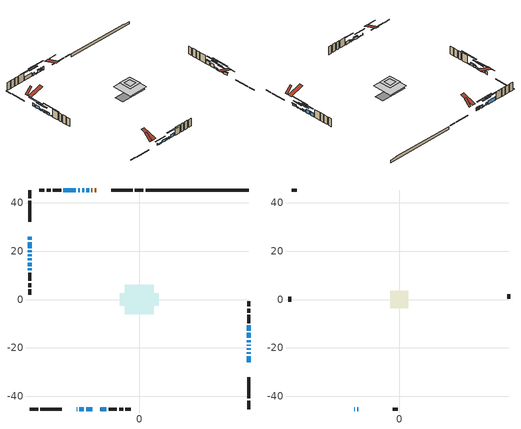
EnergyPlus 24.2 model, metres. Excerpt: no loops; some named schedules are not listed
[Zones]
conditioned space
 floor adiabatic (AdiabaticFloorConstruction): -6.01,-6.01 -6.01,6.01 6.01,6.01 6.01,-6.01 z3.66
 floor foundation (Slab1 construction): -8.06,-2.61 -8.06,2.61 8.06,2.61 8.06,-2.61 z-0.61
 wall outside (RimJoist1 construction): 1.68,45.28 -1.82,45.28 / -45.28,-45.28 -41.78,-45.28 / -45.28,45.28 -45.28,41.78 / 45.28,-45.28 45.28,-41.78 z1.22:1.52
 wall outside (RimJoist2 construction): -2.75,45.28 -11.5,45.28 / -40.85,-45.28 -32.11,-45.28 / -45.28,40.85 -45.28,32.11 / 45.28,-40.85 45.28,-32.11 z1.22:1.52
 wall outside (AdiabaticWallConstruction 1): -17.72,45.28 -18.42,45.28 / -19.35,45.28 -19.75,45.28 z1.22:3.25
 wall outside (AdiabaticWallConstruction): -25.88,-45.28 -25.65,-45.28 / -45.28,18.67 -45.28,17.91 / -45.28,16.98 -45.28,16.22 / 45.28,-25.88 45.28,-23.44 / -21.96,-45.28 -19.52,-45.28 / -45.28,15.29 -45.28,13.77 z1.22:2.44; -24.72,-45.28 -22.89,-45.28 / 45.28,-22.51 45.28,-21.75 / 45.28,-20.82 45.28,-20.06 / -22.82,45.28 -23.59,45.28 / -45.28,12.84 -45.28,12.07 z1.22:1.68; -45.28,25.88 -45.28,24.66 / -45.28,23.73 -45.28,21.29 / -16.02,-45.28 -13.58,-45.28 z1.22:3.05; -45.28,20.36 -45.28,19.6 z1.22:2.14; -20.68,45.28 -21.9,45.28 z1.22:2.74; 45.28,-19.13 45.28,-18.67 / 45.28,-17.74 45.28,-16.83 z1.22:2.24; 45.28,-15.9 45.28,-13.77 / 45.28,-12.84 45.28,-10.7 z1.22:3.41; -24.52,45.28 -25.28,45.28 z1.22:2.75; -26.21,45.28 -31.39,45.28 z1.22:3.35
 wall outside (Wall1 construction): -32.32,45.28 -35.77,45.28 / -12.66,-45.28 -9.2,-45.28 / -45.28,11.15 -45.28,7.69 / 45.28,-9.77 45.28,-6.32 z1.22:6.1
 wall outside (Wall2 construction): -36.7,45.28 -38.34,45.28 / -8.28,-45.28 -6.63,-45.28 / -45.28,6.76 -45.28,5.12 / 45.28,-5.39 45.28,-3.75 z1.22:6.1
 wall outside (Wall3 construction): -39.27,45.28 -41.4,45.28 / -5.71,-45.28 -3.57,-45.28 / -45.28,4.19 -45.28,2.06 / 45.28,-2.82 45.28,-0.69 z1.22:6.1
 wall foundation (FoundationWall1 construction): 2.61,45.28,-0.61 2.61,45.28,1.22 41.01,45.28,1.22 41.01,45.28,0.78 45.28,45.28,0.78 45.28,45.28,-0.61
 window (WindowConstruction 18): -25.88,-45.28 -25.65,-45.28 z1.22:2.44
 window (WindowConstruction 8): -24.72,-45.28 -22.89,-45.28 z1.22:1.68
 window (WindowConstruction 9): -45.28,25.88 -45.28,24.66 z1.22:3.05
 window (WindowConstruction 10): -45.28,23.73 -45.28,21.29 z1.22:3.05
 window (WindowConstruction 11): -45.28,20.36 -45.28,19.6 z1.22:2.13
 window (WindowConstruction 12): -45.28,18.67 -45.28,17.91 z1.22:2.44
 window (WindowConstruction 13): -45.28,16.98 -45.28,16.22 z1.22:2.44
 window (WindowConstruction 14): 45.28,-25.88 45.28,-23.44 z1.22:2.44
 window (WindowConstruction 15): -20.68,45.28 -21.9,45.28 z1.22:2.74
 window (WindowConstruction): 45.28,-22.51 45.28,-21.75 z1.22:1.68
 window (WindowConstruction 16): -21.96,-45.28 -19.53,-45.28 z1.22:2.44
 window (WindowConstruction 17): -45.28,15.29 -45.28,13.77 z1.22:2.44
 window (WindowConstruction 19): 45.28,-20.82 45.28,-20.06 z1.22:1.68
 window (WindowConstruction 20): -22.83,45.28 -23.59,45.28 z1.22:1.68
 window (WindowConstruction 21): -45.28,12.84 -45.28,12.08 z1.22:1.68
 window (WindowConstruction 1): 45.28,-19.13 45.28,-18.67 z1.22:2.23
 window (WindowConstruction 2): 45.28,-17.74 45.28,-16.83 z1.22:2.23
 window (WindowConstruction 3): 45.28,-15.9 45.28,-13.77 z1.22:3.41
 window (WindowConstruction 4): 45.28,-12.84 45.28,-10.7 z1.22:3.41
 window (WindowConstruction 5): -24.52,45.28 -25.28,45.28 z1.22:2.74
 window (WindowConstruction 6): -26.21,45.28 -31.39,45.28 z1.22:3.35
 window (WindowConstruction 7): -16.02,-45.28 -13.59,-45.28 z1.22:3.05
 door (Door): -17.72,45.28 -18.42,45.28 z1.22:3.25
 door (Door 1): -19.35,45.28 -19.75,45.28 z1.22:3.25
 ceiling adiabatic (AdiabaticFloorConstruction): 6.01,-6.01 6.01,6.01 -6.01,6.01 -6.01,-6.01 z3.66
attic - vented
 floor to conditioned space (Floor1 construction Reversed): -2.11,-2.11 -2.11,2.11 2.11,2.11 2.11,-2.11 z6.1
 floor to conditioned space (Floor2 construction Reversed): -3.68,-3.68 -3.68,3.68 3.68,3.68 3.68,-3.68 z6.1
 floor to conditioned space (Floor3 construction Reversed): -2.14,-2.14 -2.14,2.14 2.14,2.14 2.14,-2.14 z6.1
 wall outside (AdiabaticWallConstruction): -18.6,-45.28 -18.39,-45.28 / -17.46,-45.28 -16.95,-45.28 z1.22:2.44
 wall outside (Wall4 construction): -42.33,45.28 -44.35,45.28 / -2.64,-45.28 -0.62,-45.28 / -45.28,1.13 -45.28,-0.89 / 45.28,0.24 45.28,2.26 z1.22:6.1
 window (WindowConstruction 22): -18.6,-45.28 -18.39,-45.28 z1.22:2.44
 window (WindowConstruction 23): -17.46,-45.28 -16.95,-45.28 z1.22:2.44
 roof outside (Roof1 construction): -13.68,45.28,6.1 -13.68,41.73,9.65 -12.42,41.73,9.65 -12.42,45.28,6.1; -29.92,-45.28,6.1 -29.92,-41.73,9.65 -31.18,-41.73,9.65 -31.18,-45.28,6.1; -45.28,29.92,6.1 -41.73,29.92,9.65 -41.73,31.18,9.65 -45.28,31.18,6.1; 45.28,-29.92,6.1 41.73,-29.92,9.65 41.73,-31.18,9.65 45.28,-31.18,6.1
 roof outside (Roof2 construction): -16.79,45.28,6.1 -16.79,36.99,8.86 -14.61,36.99,8.86 -14.61,45.28,6.1; -26.81,-45.28,6.1 -26.81,-36.99,8.86 -28.99,-36.99,8.86 -28.99,-45.28,6.1; -45.28,26.81,6.1 -36.99,26.81,8.86 -36.99,28.99,8.86 -45.28,28.99,6.1; 45.28,-26.81,6.1 36.99,-26.81,8.86 36.99,-28.99,8.86 45.28,-28.99,6.1
shading: -20.25,-45.28 -27.36,-45.28 -27.36,-45.69 -20.25,-45.69 z4.32; -45.28,22.02 -45.28,28.52 -45.69,28.52 -45.69,22.02 z5.69; -45.28,18.65 -45.28,26.37 -45.69,26.37 -45.69,18.65 z5.69; -45.28,16.96 -45.28,23 -45.69,23 -45.69,16.96 z4.77; -45.28,15.27 -45.28,21.31 -45.69,21.31 -45.69,15.27 z5.08; -45.28,16.02 -45.28,17.18 -45.69,17.18 -45.69,16.02 z2.64; 45.28,-23.24 45.28,-26.08 45.69,-26.08 45.69,-23.24 z2.64; -22.1,45.28 -20.48,45.28 -20.48,45.69 -22.1,45.69 z2.95; 45.28,-19.11 45.28,-25.15 45.69,-25.15 45.69,-19.11 z4.32; -19.32,-45.28 -22.16,-45.28 -22.16,-45.69 -19.32,-45.69 z2.64; -45.28,13.57 -45.28,15.49 -45.69,15.49 -45.69,13.57 z2.64; 45.28,-14.98 45.28,-25.9 45.69,-25.9 45.69,-14.98 z6.76; -28.67,45.28 -17.75,45.28 -17.75,45.69 -28.67,45.69 z6.76; -45.28,6.99 -45.28,17.92 -45.69,17.92 -45.69,6.99 z6.76; 45.28,-16.03 45.28,-21.77 45.69,-21.77 45.69,-16.03 z4.87; 45.28,-14.19 45.28,-20.38 45.69,-20.38 45.69,-14.19 z4.87; 45.28,-11.13 45.28,-18.54 45.69,-18.54 45.69,-11.13 z6.04; 45.28,-10.5 45.28,-13.04 45.69,-13.04 45.69,-10.5 z3.61; -27.92,45.28 -21.88,45.28 -21.88,45.69 -27.92,45.69 z5.38; -34.03,45.28 -23.57,45.28 -23.57,45.69 -34.03,45.69 z5.99; -10.95,-45.28 -18.66,-45.28 -18.66,-45.69 -10.95,-45.69 z5.69
[Building]
Building 1: Terrain=Suburbs
[Site:Location]
Toronto City Centre_ON: Latitude {deg}=43.63; Longitude {deg}=-79.39; Time Zone {hr}=-5; Elevation {m}=77; Keep Site Location Information=Yes
[Site:GroundTemperature:Shallow]
5.01852, 3.26908, 3.12898, 3.95918, 7.29196, 10.6092, 13.4851, 15.3069, 15.4617, 13.9799, 11.1774, 7.9619
[Site:WaterMainsTemperature]
Calculation Method=Schedule; Temperature Schedule=mains temperature schedule
[Material] Roughness=Rough; Thermal Absorptance=0.9
Name | Thickness {m} | Conductivity {W/m-K} | Density {kg/m3} | Specific Heat {J/kg-K} | Solar Absorptance | Visible Absorptance
asphalt or fiberglass shingles | 0.00635 | 0.162714 | 1121.4 | 1465.45 | 0.4 | 0.4
ceiling loosefill ins | 0.0846667 | 0.0480833 | 16.02 | 1046.75 | 0.7 | 0.7
ceiling loosefill ins 1 | 0.169333 | 0.0480833 | 16.02 | 1046.75 | 0.7 | 0.7
ceiling stud and cavity | 0.1397 | 0.111585 | 65.682 | 1177.47 | 0.7 | 0.7
ceiling stud and cavity 1 | 0.1397 | 0.151986 | 65.682 | 1177.47 | 0.7 | 0.7
ceiling stud and cavity 2 | 0.1397 | 0.177885 | 65.682 | 1177.47 | 0.7 | 0.7
concrete 4.0 in. | 0.1016 | 1.803125 | 2242.8 | 837.4 | 0.7 | 0.7
concrete 8.0 in. | 0.2032 | 1.803125 | 2242.8 | 837.4 | 0.7 | 0.7
door material | 0.04445 | 0.188738 | 512.64 | 1214.23 | 0.7 | 0.7
door material 1 | 0.04445 | 0.053851 | 512.64 | 1214.23 | 0.7 | 0.7
exterior vertical ins | 0.0483764 | 0.029427 | 32.04 | 1214.23 | 0.7 | 0.7
floor covering | 0.0127 | 0.0433444 | 54.468 | 1339.84 | 0.6 | 0.6
floor rigid ins; wall rigid ins 1 | 0.512978 | 0.029427 | 32.04 | 1214.23 | 0.7 | 0.7
floor stud and cavity | 0.1397 | 1.75129 | 37.0049 | 1207.88 | 0.7 | 0.7
furniture material conditioned space 1 | 0.1524 | 0.115458 | 640.8 | 1214.23 | 0.6 | 0.6
gypsum board | 0.0127 | 0.160291 | 801 | 837.4 | 0.6 | 0.6
gypsum board 1 | 0.0127 | 0.160291 | 801 | 837.4 | 0.7 | 0.7
osb sheathing 0.5 in. | 0.0127 | 0.115458 | 512.64 | 1214.23 | 0.7 | 0.7
osb sheathing 0.75 in. | 0.01905 | 0.115458 | 512.64 | 1214.23 | 0.7 | 0.7
osb sheathing 2.0 in. | 0.0508 | 0.115458 | 512.64 | 1214.23 | 0.7 | 0.7
rim joist rigid ins; wall rigid ins | 0.051816 | 0.029427 | 32.04 | 1214.23 | 0.7 | 0.7
rim joist stud and cavity | 0.0508 | 0.0407728 | 125.044 | 1163.47 | 0.6 | 0.6
rim joist stud and cavity 1 | 0.0508 | 0.0294514 | 125.044 | 1163.47 | 0.6 | 0.6
wall stud and cavity | 0.1397 | 0.639871 | 139.0536 | 1170.24 | 0.7 | 0.7
wall stud and cavity 1 | 0.1397 | 0.0911936 | 139.0536 | 1170.24 | 0.7 | 0.7
wall stud and cavity 2 | 0.1397 | 0.137741 | 139.0536 | 1170.24 | 0.7 | 0.7
wall stud and cavity 3 | 0.0889 | 6.1454 | 50.32683 | 1063.81 | 0.6 | 0.6
wall stud and cavity 4 | 0.0889 | 0.380278 | 52.3479 | 1209.89 | 0.7 | 0.7
wall stud and cavity 5 | 0.0889 | 0.391764 | 83.0341 | 1211.67 | 0.7 | 0.7
wood siding | 0.0254 | 0.102417 | 544.68 | 1172.36 | 0.4 | 0.4
wood siding 1 | 0.00254 | 0.102417 | 544.68 | 1172.36 | 0.4 | 0.4
wood siding 2; wood siding 3; wood siding 4 | 0.0254 | 0.102417 | 544.68 | 1172.36 | 0.7 | 0.7
[WindowMaterial:SimpleGlazingSystem]
Name | U-Factor {W/m2-K} | Solar Heat Gain Coefficient
WindowMaterial | 5.12553 | 0.64
WindowMaterial 1 | 5.21638 | 0.66
WindowMaterial 10 | 2.94859 | 0.64
WindowMaterial 11 | 5.57125 | 0.72
WindowMaterial 12 | 2.92076 | 0.67
WindowMaterial 13 | 2.91111 | 0.68
WindowMaterial 14 | 5.03525 | 0.62
WindowMaterial 15 | 6.86357 | 0.71
WindowMaterial 16 | 3.01275 | 0.57
WindowMaterial 17 | 6.93965 | 0.69
WindowMaterial 18 | 2.986628 | 0.6
WindowMaterial 2 | 5.59226 | 0.73
WindowMaterial 3 | 2.875907 | 0.71
WindowMaterial 4 | 2.941204 | 0.65
WindowMaterial 5 | 2.85831 | 0.72
WindowMaterial 6 | 5.99143 | 0.8
WindowMaterial 7 | 5.18629 | 0.65
WindowMaterial 8 | 5.84096 | 0.77
WindowMaterial 9 | 5.482109 | 0.71
[Construction]
AdiabaticFloorConstruction: floor stud and cavity, floor rigid ins, osb sheathing 0.75 in., floor covering
AdiabaticWallConstruction: wood siding 3, wall rigid ins 1, wall stud and cavity 4, gypsum board
AdiabaticWallConstruction 1: wood siding 4, wall rigid ins 1, wall stud and cavity 4, gypsum board
Door: door material
Door 1: door material 1
Floor1 construction Reversed: gypsum board, ceiling stud and cavity, ceiling loosefill ins
Floor2 construction Reversed: gypsum board, ceiling stud and cavity 1, ceiling loosefill ins 1
Floor3 construction Reversed: gypsum board, ceiling stud and cavity 2, ceiling loosefill ins 1
FoundationWall1 construction: concrete 8.0 in., gypsum board 1
furniture construction conditioned space 1: furniture material conditioned space 1
PartitionWallConstruction: gypsum board, wall stud and cavity 5, gypsum board
RimJoist1 construction: wood siding 2, rim joist rigid ins, osb sheathing 2.0 in., rim joist stud and cavity
RimJoist2 construction: wood siding 2, osb sheathing 2.0 in., rim joist stud and cavity 1
Roof1 construction; Roof2 construction: asphalt or fiberglass shingles
Slab1 construction: concrete 4.0 in.
Wall1 construction: wood siding, wall rigid ins, osb sheathing 0.5 in., wall stud and cavity, gypsum board
Wall2 construction: wood siding, osb sheathing 0.5 in., wall stud and cavity 1, gypsum board
Wall3 construction: wood siding, osb sheathing 0.5 in., wall stud and cavity 2, gypsum board
Wall4 construction: wood siding 1, wall stud and cavity 3
WindowConstruction: WindowMaterial
WindowConstruction 1: WindowMaterial 1
WindowConstruction 10; WindowConstruction 7: WindowMaterial 6
WindowConstruction 11: WindowMaterial 9
WindowConstruction 12; WindowConstruction 17: WindowMaterial 10
WindowConstruction 13: WindowMaterial 11
WindowConstruction 14; WindowConstruction 16: WindowMaterial 12
WindowConstruction 15: WindowMaterial 13
WindowConstruction 18: WindowMaterial 14
WindowConstruction 19; WindowConstruction 21: WindowMaterial 15
WindowConstruction 2: WindowMaterial 2
WindowConstruction 20: WindowMaterial 16
WindowConstruction 22: WindowMaterial 17
WindowConstruction 23: WindowMaterial 18
WindowConstruction 3; WindowConstruction 4: WindowMaterial 3
WindowConstruction 5: WindowMaterial 4
WindowConstruction 6: WindowMaterial 5
WindowConstruction 8: WindowMaterial 7
WindowConstruction 9: WindowMaterial 8
[Zone] Multiplier=1; Part of Total Floor Area=Yes
Name | Volume {m3}
attic - vented | 79.3302
conditioned space | 546.5
[Space]
Name | Zone | Volume {m3}
attic - vented 1 | attic - vented | 79.3302
conditioned space 1 | conditioned space | 546.5
[ZoneInfiltration:EffectiveLeakageArea]
infil attic - vented 1: Zone or Space=attic - vented 1; Schedule=Always On Discrete; Effective Air Leakage Area {cm2}=3802.11; Stack Coefficient=0.000586227; Wind Coefficient=1.63589e-05
[ZoneMixing]
whole house fan mix: Zone or Space=attic - vented; Schedule=Always On Continuous; Design Flow Rate Calculation Method=Flow/Zone; Design Flow Rate {m3/s}=0; Source Zone or Space=conditioned space
[SurfaceProperty:ExposedFoundationPerimeter]
Slab1: Exposed Perimeter Calculation Method=TotalExposedPerimeter; Total Exposed Perimeter {m}=42.673
[InternalMass] Zone or ZoneList=conditioned space; Space or SpaceList=conditioned space 1
Name | Construction | Surface Area {m2}
furniture mass conditioned space 1 | furniture construction conditioned space 1 | 91.3999
partition wall mass | PartitionWallConstruction | 228.5
[Lights]
interior lighting: Zone or ZoneList or Space or SpaceList=conditioned space 1; Schedule=interior lighting schedule; Design Level Calculation Method=LightingLevel; Lighting Level {W}=343.2; Return Air Fraction=0; Fraction Radiant=0.6; Fraction Visible=0.2; Fraction Replaceable=1
[People]
occupants: Zone or ZoneList or Space or SpaceList=conditioned space 1; Number of People Schedule=occupants schedule; Number of People Calculation Method=People; Number of People=3; Fraction Radiant=0.314171; Sensible Heat Fraction=0.56303; Activity Level Schedule=occupants activity schedule; Carbon Dioxide Generation Rate {m3/s-W}=0; Enable ASHRAE 55 Comfort Warnings=No; Mean Radiant Temperature Calculation Type=EnclosureAveraged
[ElectricEquipment] Zone or ZoneList or Space or SpaceList=conditioned space 1; Design Level Calculation Method=EquipmentLevel
Name | Schedule | Design Level {W} | Fraction Latent | Fraction Radiant | Fraction Lost
clothes dryer | clothes dryer schedule | 140.772 | 0.015 | 0.081 | 0.85
clothes washer | clothes washer schedule | 32.1985 | 0.03 | 0.162 | 0.7
cooking range | cooking range schedule | 215.147 | 0.08 | 0.432 | 0.2
dishwasher | dishwasher schedule | 66.8632 | 0.3 | 0.18 | 0.4
fridge | fridge schedule | 72.9452 | 0 | 0.6 | 0
mech vent bath fan 0 | mech vent bath fan 0 schedule | 50.2 | 0 | 0 | 1
mech vent house fan | mech vent house fan schedule | 0 | 0 | 0 | 1
mech vent house fan cfis | mech vent house fan cfis schedule | 0 | 0 | 0 | 0
misc plug loads | misc plug loads schedule | 494.7 | 0.045 | 0.513 | 0.1
whole house fan | Always On Discrete | 0 | 0 | 0 | 1
[OtherEquipment] Zone or ZoneList or Space or SpaceList=conditioned space 1; Design Level Calculation Method=EquipmentLevel
Name | Fuel Type | Schedule | Design Level {W} | Fraction Latent | Fraction Radiant | Fraction Lost
clothes dryer 1 | Electricity | clothes dryer schedule | 0 | 0.015 | 0.081 | 0.85
cooking range 1 | Electricity | cooking range schedule | 0 | 0.08 | 0.432 | 0.2
general water use latent | None | general water use schedule | 62.594 | 1 | 0 | 0
general water use sensible | None | general water use schedule | -61.6891 | 0 | 0.6 | 0
mech vent house fan latent load | None | Always On Discrete | 0 | 1 | 0 | 0
mech vent house fan sensible load | None | Always On Discrete | 0 | 0 | 0 | 0
water heater energy adjustment1 | NaturalGas | Always On Discrete | 0.01 | 0 | 0 | 1
[ZoneInfiltration:DesignFlowRate] Zone or ZoneList or Space or SpaceList=conditioned space 1; Schedule=Always On Discrete; Design Flow Rate Calculation Method=Flow/Zone; Design Flow Rate {m3/s}=0
infil flow; natural vent flow; whole house fan flow
[Foundation:Kiva]
Foundation Kiva 1: Initial Indoor Air Temperature {C}=18; Wall Height Above Grade {m}=1.21999; Wall Depth Below Slab {m}=0.2032; Custom Block Material Name 1=exterior vertical ins; Custom Block Depth 1 {m}=1.82999; Custom Block X Position 1 {m}=0.2159; Custom Block Z Position 1 {m}=0
[Foundation:Kiva:Settings]
Soil Conductivity {W/m-K}=0.849921; Soil Density {kg/m3}=1842.3; Soil Specific Heat {J/kg-K}=418.7; Ground Solar Absorptivity=0.9; Ground Thermal Absorptivity=0.9; Ground Surface Roughness {m}=0.03; Far-Field Width {m}=40; Deep-Ground Boundary Condition=ZeroFlux; Deep-Ground Depth {m}=40; Minimum Cell Dimension {m}=0.2; Maximum Cell Growth Coefficient=3; Simulation Timestep=Timestep
[Exterior:Lights]
exterior lighting: Schedule=exterior lighting schedule; Design Level {W}=75.6
[Schedule:Constant]
Name | Hourly Value
Always On Continuous; mech vent house fan schedule; mech vent house fan cfis schedule; Always On Discrete | 1
occupants activity schedule | 117.228
fridge schedule | 0
[Schedule:Week:Daily]
interior lighting schedule Week Rule - Jan1-Jan27: interior lighting schedule day, interior lighting schedule day, interior lighting schedule day, interior lighting schedule day, interior lighting schedule day, interior lighting schedule day, interior lighting schedule day, interior lighting schedule default day, interior lighting schedule default day, interior lighting schedule default day, interior lighting schedule default day, interior lighting schedule default day
interior lighting schedule Week Rule - Jan28-Feb3: interior lighting schedule day, interior lighting schedule day, interior lighting schedule day, interior lighting schedule day, interior lighting schedule day 1, interior lighting schedule day 1, interior lighting schedule day 1, interior lighting schedule default day, interior lighting schedule default day, interior lighting schedule default day, interior lighting schedule default day, interior lighting schedule default day
interior lighting schedule Week Rule - Feb4-Feb24: interior lighting schedule day 1, interior lighting schedule day 1, interior lighting schedule day 1, interior lighting schedule day 1, interior lighting schedule day 1, interior lighting schedule day 1, interior lighting schedule day 1, interior lighting schedule default day, interior lighting schedule default day, interior lighting schedule default day, interior lighting schedule default day, interior lighting schedule default day
interior lighting schedule Week Rule - Feb25-Mar3: interior lighting schedule day 1, interior lighting schedule day 1, interior lighting schedule day 1, interior lighting schedule day 1, interior lighting schedule day 2, interior lighting schedule day 2, interior lighting schedule day 2, interior lighting schedule default day, interior lighting schedule default day, interior lighting schedule default day, interior lighting schedule default day, interior lighting schedule default day
interior lighting schedule Week Rule - Mar4-Mar31: interior lighting schedule day 2, interior lighting schedule day 2, interior lighting schedule day 2, interior lighting schedule day 2, interior lighting schedule day 2, interior lighting schedule day 2, interior lighting schedule day 2, interior lighting schedule default day, interior lighting schedule default day, interior lighting schedule default day, interior lighting schedule default day, interior lighting schedule default day
interior lighting schedule Week Rule - Apr1-Apr28: interior lighting schedule day 3, interior lighting schedule day 3, interior lighting schedule day 3, interior lighting schedule day 3, interior lighting schedule day 3, interior lighting schedule day 3, interior lighting schedule day 3, interior lighting schedule default day, interior lighting schedule default day, interior lighting schedule default day, interior lighting schedule default day, interior lighting schedule default day
interior lighting schedule Week Rule - Apr29-May5: interior lighting schedule day 3, interior lighting schedule day 3, interior lighting schedule day 4, interior lighting schedule day 4, interior lighting schedule day 4, interior lighting schedule day 4, interior lighting schedule day 4, interior lighting schedule default day, interior lighting schedule default day, interior lighting schedule default day, interior lighting schedule default day, interior lighting schedule default day
interior lighting schedule Week Rule - May6-May26: interior lighting schedule day 4, interior lighting schedule day 4, interior lighting schedule day 4, interior lighting schedule day 4, interior lighting schedule day 4, interior lighting schedule day 4, interior lighting schedule day 4, interior lighting schedule default day, interior lighting schedule default day, interior lighting schedule default day, interior lighting schedule default day, interior lighting schedule default day
interior lighting schedule Week Rule - May27-Jun2: interior lighting schedule day 4, interior lighting schedule day 4, interior lighting schedule day 4, interior lighting schedule day 4, interior lighting schedule day 4, interior lighting schedule day 5, interior lighting schedule day 5, interior lighting schedule default day, interior lighting schedule default day, interior lighting schedule default day, interior lighting schedule default day, interior lighting schedule default day
interior lighting schedule Week Rule - Jun3-Jun30: interior lighting schedule day 5, interior lighting schedule day 5, interior lighting schedule day 5, interior lighting schedule day 5, interior lighting schedule day 5, interior lighting schedule day 5, interior lighting schedule day 5, interior lighting schedule default day, interior lighting schedule default day, interior lighting schedule default day, interior lighting schedule default day, interior lighting schedule default day
interior lighting schedule Week Rule - Jul1-Jul28: interior lighting schedule day 6, interior lighting schedule day 6, interior lighting schedule day 6, interior lighting schedule day 6, interior lighting schedule day 6, interior lighting schedule day 6, interior lighting schedule day 6, interior lighting schedule default day, interior lighting schedule default day, interior lighting schedule default day, interior lighting schedule default day, interior lighting schedule default day
interior lighting schedule Week Rule - Jul29-Aug4: interior lighting schedule day 6, interior lighting schedule day 6, interior lighting schedule day 6, interior lighting schedule day 7, interior lighting schedule day 7, interior lighting schedule day 7, interior lighting schedule day 7, interior lighting schedule default day, interior lighting schedule default day, interior lighting schedule default day, interior lighting schedule default day, interior lighting schedule default day
interior lighting schedule Week Rule - Aug5-Aug25: interior lighting schedule day 7, interior lighting schedule day 7, interior lighting schedule day 7, interior lighting schedule day 7, interior lighting schedule day 7, interior lighting schedule day 7, interior lighting schedule day 7, interior lighting schedule default day, interior lighting schedule default day, interior lighting schedule default day, interior lighting schedule default day, interior lighting schedule default day
interior lighting schedule Week Rule - Aug26-Sep1: interior lighting schedule day 7, interior lighting schedule day 7, interior lighting schedule day 7, interior lighting schedule day 7, interior lighting schedule day 7, interior lighting schedule day 7, interior lighting schedule day 8, interior lighting schedule default day, interior lighting schedule default day, interior lighting schedule default day, interior lighting schedule default day, interior lighting schedule default day
interior lighting schedule Week Rule - Sep2-Sep29: interior lighting schedule day 8, interior lighting schedule day 8, interior lighting schedule day 8, interior lighting schedule day 8, interior lighting schedule day 8, interior lighting schedule day 8, interior lighting schedule day 8, interior lighting schedule default day, interior lighting schedule default day, interior lighting schedule default day, interior lighting schedule default day, interior lighting schedule default day
interior lighting schedule Week Rule - Sep30-Oct6: interior lighting schedule day 8, interior lighting schedule day 9, interior lighting schedule day 9, interior lighting schedule day 9, interior lighting schedule day 9, interior lighting schedule day 9, interior lighting schedule day 9, interior lighting schedule default day, interior lighting schedule default day, interior lighting schedule default day, interior lighting schedule default day, interior lighting schedule default day
interior lighting schedule Week Rule - Oct7-Oct27: interior lighting schedule day 9, interior lighting schedule day 9, interior lighting schedule day 9, interior lighting schedule day 9, interior lighting schedule day 9, interior lighting schedule day 9, interior lighting schedule day 9, interior lighting schedule default day, interior lighting schedule default day, interior lighting schedule default day, interior lighting schedule default day, interior lighting schedule default day
interior lighting schedule Week Rule - Oct28-Nov3: interior lighting schedule day 9, interior lighting schedule day 9, interior lighting schedule day 9, interior lighting schedule day 9, interior lighting schedule day 10, interior lighting schedule day 10, interior lighting schedule day 10, interior lighting schedule default day, interior lighting schedule default day, interior lighting schedule default day, interior lighting schedule default day, interior lighting schedule default day
interior lighting schedule Week Rule - Nov4-Nov24: interior lighting schedule day 10, interior lighting schedule day 10, interior lighting schedule day 10, interior lighting schedule day 10, interior lighting schedule day 10, interior lighting schedule day 10, interior lighting schedule day 10, interior lighting schedule default day, interior lighting schedule default day, interior lighting schedule default day, interior lighting schedule default day, interior lighting schedule default day
interior lighting schedule Week Rule - Nov25-Dec1: interior lighting schedule day 10, interior lighting schedule day 10, interior lighting schedule day 10, interior lighting schedule day 10, interior lighting schedule day 10, interior lighting schedule day 10, interior lighting schedule day 11, interior lighting schedule default day, interior lighting schedule default day, interior lighting schedule default day, interior lighting schedule default day, interior lighting schedule default day
interior lighting schedule Week Rule - Dec2-Dec31: interior lighting schedule day 11, interior lighting schedule day 11, interior lighting schedule day 11, interior lighting schedule day 11, interior lighting schedule day 11, interior lighting schedule day 11, interior lighting schedule day 11, interior lighting schedule default day, interior lighting schedule default day, interior lighting schedule default day, interior lighting schedule default day, interior lighting schedule default day
occupants schedule Week Rule - Jan1-Dec31: occupants schedule day, occupants schedule day, occupants schedule day, occupants schedule day, occupants schedule day, occupants schedule day, occupants schedule day, occupants schedule default day, occupants schedule default day, occupants schedule default day, occupants schedule default day, occupants schedule default day
clothes dryer schedule Week Rule - Jan1-Dec31: clothes dryer schedule day, clothes dryer schedule day, clothes dryer schedule day, clothes dryer schedule day, clothes dryer schedule day, clothes dryer schedule day, clothes dryer schedule day, clothes dryer schedule default day, clothes dryer schedule default day, clothes dryer schedule default day, clothes dryer schedule default day, clothes dryer schedule default day
clothes washer schedule Week Rule - Jan1-Dec31: clothes washer schedule day, clothes washer schedule day, clothes washer schedule day, clothes washer schedule day, clothes washer schedule day, clothes washer schedule day, clothes washer schedule day, clothes washer schedule default day, clothes washer schedule default day, clothes washer schedule default day, clothes washer schedule default day, clothes washer schedule default day
cooking range schedule Week Rule - Jan1-Dec31: cooking range schedule day, cooking range schedule day, cooking range schedule day, cooking range schedule day, cooking range schedule day, cooking range schedule day, cooking range schedule day, cooking range schedule default day, cooking range schedule default day, cooking range schedule default day, cooking range schedule default day, cooking range schedule default day
dishwasher schedule Week Rule - Jan1-Dec31: dishwasher schedule day, dishwasher schedule day, dishwasher schedule day, dishwasher schedule day, dishwasher schedule day, dishwasher schedule day, dishwasher schedule day, dishwasher schedule default day, dishwasher schedule default day, dishwasher schedule default day, dishwasher schedule default day, dishwasher schedule default day
mech vent bath fan 0 schedule Week Rule - Jan1-Dec31: mech vent bath fan 0 schedule day, mech vent bath fan 0 schedule day, mech vent bath fan 0 schedule day, mech vent bath fan 0 schedule day, mech vent bath fan 0 schedule day, mech vent bath fan 0 schedule day, mech vent bath fan 0 schedule day, mech vent bath fan 0 schedule default day, mech vent bath fan 0 schedule default day, mech vent bath fan 0 schedule default day, mech vent bath fan 0 schedule default day, mech vent bath fan 0 schedule default day
misc plug loads schedule Week Rule - Jan1-Dec31: misc plug loads schedule day, misc plug loads schedule day, misc plug loads schedule day, misc plug loads schedule day, misc plug loads schedule day, misc plug loads schedule day, misc plug loads schedule day, misc plug loads schedule default day, misc plug loads schedule default day, misc plug loads schedule default day, misc plug loads schedule default day, misc plug loads schedule default day
general water use schedule Week Rule - Jan1-Dec31: general water use schedule day, general water use schedule day, general water use schedule day, general water use schedule day, general water use schedule day, general water use schedule day, general water use schedule day, general water use schedule default day, general water use schedule default day, general water use schedule default day, general water use schedule default day, general water use schedule default day
exterior lighting schedule Week Rule - Jan1-Jan27: exterior lighting schedule day, exterior lighting schedule day, exterior lighting schedule day, exterior lighting schedule day, exterior lighting schedule day, exterior lighting schedule day, exterior lighting schedule day, exterior lighting schedule default day, exterior lighting schedule default day, exterior lighting schedule default day, exterior lighting schedule default day, exterior lighting schedule default day
exterior lighting schedule Week Rule - Jan28-Feb3: exterior lighting schedule day, exterior lighting schedule day, exterior lighting schedule day, exterior lighting schedule day, exterior lighting schedule day 1, exterior lighting schedule day 1, exterior lighting schedule day 1, exterior lighting schedule default day, exterior lighting schedule default day, exterior lighting schedule default day, exterior lighting schedule default day, exterior lighting schedule default day
exterior lighting schedule Week Rule - Feb4-Feb24: exterior lighting schedule day 1, exterior lighting schedule day 1, exterior lighting schedule day 1, exterior lighting schedule day 1, exterior lighting schedule day 1, exterior lighting schedule day 1, exterior lighting schedule day 1, exterior lighting schedule default day, exterior lighting schedule default day, exterior lighting schedule default day, exterior lighting schedule default day, exterior lighting schedule default day
exterior lighting schedule Week Rule - Feb25-Mar3: exterior lighting schedule day 1, exterior lighting schedule day 1, exterior lighting schedule day 1, exterior lighting schedule day 1, exterior lighting schedule day 2, exterior lighting schedule day 2, exterior lighting schedule day 2, exterior lighting schedule default day, exterior lighting schedule default day, exterior lighting schedule default day, exterior lighting schedule default day, exterior lighting schedule default day
exterior lighting schedule Week Rule - Mar4-Mar31: exterior lighting schedule day 2, exterior lighting schedule day 2, exterior lighting schedule day 2, exterior lighting schedule day 2, exterior lighting schedule day 2, exterior lighting schedule day 2, exterior lighting schedule day 2, exterior lighting schedule default day, exterior lighting schedule default day, exterior lighting schedule default day, exterior lighting schedule default day, exterior lighting schedule default day
exterior lighting schedule Week Rule - Apr1-Apr28: exterior lighting schedule day 3, exterior lighting schedule day 3, exterior lighting schedule day 3, exterior lighting schedule day 3, exterior lighting schedule day 3, exterior lighting schedule day 3, exterior lighting schedule day 3, exterior lighting schedule default day, exterior lighting schedule default day, exterior lighting schedule default day, exterior lighting schedule default day, exterior lighting schedule default day
[Schedule:Year]
interior lighting schedule: interior lighting schedule Week Rule - Jan1-Jan27, 1, 1, 1, 27, interior lighting schedule Week Rule - Jan28-Feb3, 1, 28, 2, 3, interior lighting schedule Week Rule - Feb4-Feb24, 2, 4, 2, 24, interior lighting schedule Week Rule - Feb25-Mar3, 2, 25, 3, 3, interior lighting schedule Week Rule - Mar4-Mar31, 3, 4, 3, 31, interior lighting schedule Week Rule - Apr1-Apr28, 4, 1, 4, 28, interior lighting schedule Week Rule - Apr29-May5, 4, 29, 5, 5, interior lighting schedule Week Rule - May6-May26, 5, 6, 5, 26, interior lighting schedule Week Rule - May27-Jun2, 5, 27, 6, 2, interior lighting schedule Week Rule - Jun3-Jun30, 6, 3, 6, 30, interior lighting schedule Week Rule - Jul1-Jul28, 7, 1, 7, 28, interior lighting schedule Week Rule - Jul29-Aug4, 7, 29, 8, 4, interior lighting schedule Week Rule - Aug5-Aug25, 8, 5, 8, 25, interior lighting schedule Week Rule - Aug26-Sep1, 8, 26, 9, 1, interior lighting schedule Week Rule - Sep2-Sep29, 9, 2, 9, 29, interior lighting schedule Week Rule - Sep30-Oct6, 9, 30, 10, 6, interior lighting schedule Week Rule - Oct7-Oct27, 10, 7, 10, 27, interior lighting schedule Week Rule - Oct28-Nov3, 10, 28, 11, 3, interior lighting schedule Week Rule - Nov4-Nov24, 11, 4, 11, 24, interior lighting schedule Week Rule - Nov25-Dec1, 11, 25, 12, 1, interior lighting schedule Week Rule - Dec2-Dec31, 12, 2, 12, 31
occupants schedule: occupants schedule Week Rule - Jan1-Dec31, 1, 1, 12, 31
clothes dryer schedule: clothes dryer schedule Week Rule - Jan1-Dec31, 1, 1, 12, 31
clothes washer schedule: clothes washer schedule Week Rule - Jan1-Dec31, 1, 1, 12, 31
cooking range schedule: cooking range schedule Week Rule - Jan1-Dec31, 1, 1, 12, 31
dishwasher schedule: dishwasher schedule Week Rule - Jan1-Dec31, 1, 1, 12, 31
mech vent bath fan 0 schedule: mech vent bath fan 0 schedule Week Rule - Jan1-Dec31, 1, 1, 12, 31
misc plug loads schedule: misc plug loads schedule Week Rule - Jan1-Dec31, 1, 1, 12, 31
general water use schedule: general water use schedule Week Rule - Jan1-Dec31, 1, 1, 12, 31
exterior lighting schedule: exterior lighting schedule Week Rule - Jan1-Jan27, 1, 1, 1, 27, exterior lighting schedule Week Rule - Jan28-Feb3, 1, 28, 2, 3, exterior lighting schedule Week Rule - Feb4-Feb24, 2, 4, 2, 24, exterior lighting schedule Week Rule - Feb25-Mar3, 2, 25, 3, 3, exterior lighting schedule Week Rule - Mar4-Mar31, 3, 4, 3, 31, exterior lighting schedule Week Rule - Apr1-Apr28, 4, 1, 4, 28, exterior lighting schedule Week Rule - Apr29-May5, 4, 29, 5, 5, exterior lighting schedule Week Rule - May6-May26, 5, 6, 5, 26, exterior lighting schedule Week Rule - May27-Jun2, 5, 27, 6, 2, exterior lighting schedule Week Rule - Jun3-Jun30, 6, 3, 6, 30, exterior lighting schedule Week Rule - Jul1-Jul28, 7, 1, 7, 28, exterior lighting schedule Week Rule - Jul29-Aug4, 7, 29, 8, 4, exterior lighting schedule Week Rule - Aug5-Aug25, 8, 5, 8, 25, exterior lighting schedule Week Rule - Aug26-Sep1, 8, 26, 9, 1, exterior lighting schedule Week Rule - Sep2-Sep29, 9, 2, 9, 29, exterior lighting schedule Week Rule - Sep30-Oct6, 9, 30, 10, 6, exterior lighting schedule Week Rule - Oct7-Oct27, 10, 7, 10, 27, exterior lighting schedule Week Rule - Oct28-Nov3, 10, 28, 11, 3, exterior lighting schedule Week Rule - Nov4-Nov24, 11, 4, 11, 24, exterior lighting schedule Week Rule - Nov25-Dec1, 11, 25, 12, 1, exterior lighting schedule Week Rule - Dec2-Dec31, 12, 2, 12, 31
[Schedule:Compact]
mains temperature schedule: Through: 01/01, For: AllDays, Until: 24:00, 8.80333, Through: 01/02, For: AllDays, Until: 24:00, 8.74333, Through: 01/03, For: AllDays, Until: 24:00, 8.68389, Through: 01/04, For: AllDays, Until: 24:00, 8.62611, Through: 01/05, For: AllDays, Until: 24:00, 8.56944, Through: 01/06, For: AllDays, Until: 24:00, 8.51389, Through: 01/07, For: AllDays, Until: 24:00, 8.45944, Through: 01/08, For: AllDays, Until: 24:00, 8.40611, Through: 01/09, For: AllDays, Until: 24:00, 8.35389, Through: 01/10, For: AllDays, Until: 24:00, 8.30278, Through: 01/11, For: AllDays, Until: 24:00, 8.25333, Through: 01/12, For: AllDays, Until: 24:00, 8.205, Through: 01/13, For: AllDays, Until: 24:00, 8.15778, Through: 01/14, For: AllDays, Until: 24:00, 8.11222, Through: 01/15, For: AllDays, Until: 24:00, 8.06778, Through: 01/16, For: AllDays, Until: 24:00, 8.02444, Through: 01/17, For: AllDays, Until: 24:00, 7.98222, Through: 01/18, For: AllDays, Until: 24:00, 7.94167, Through: 01/19, For: AllDays, Until: 24:00, 7.90222, Through: 01/20, For: AllDays, Until: 24:00, 7.86444, Through: 01/21, For: AllDays, Until: 24:00, 7.82778, Through: 01/22, For: AllDays, Until: 24:00, 7.79278, Through: 01/23, For: AllDays, Until: 24:00, 7.75889, Through: 01/24, For: AllDays, Until: 24:00, 7.72667, Through: 01/25, For: AllDays, Until: 24:00, 7.69556, Through: 01/26, For: AllDays, Until: 24:00, 7.66611, Through: 01/27, For: AllDays, Until: 24:00, 7.63778, Through: 01/28, For: AllDays, Until: 24:00, 7.61111, Through: 01/29, For: AllDays, Until: 24:00, 7.58556, Through: 01/30, For: AllDays, Until: 24:00, 7.56167, Through: 01/31, For: AllDays, Until: 24:00, 7.53944, Through: 02/01, For: AllDays, Until: 24:00, 7.51833, Through: 02/02, For: AllDays, Until: 24:00, 7.49889, Through: 02/03, For: AllDays, Until: 24:00, 7.48111, Through: 02/04, For: AllDays, Until: 24:00, 7.46444, Through: 02/05, For: AllDays, Until: 24:00, 7.44944, Through: 02/06, For: AllDays, Until: 24:00, 7.43556, Through: 02/07, For: AllDays, Until: 24:00, 7.42333, Through: 02/08, For: AllDays, Until: 24:00, 7.41278, Through: 02/09, For: AllDays, Until: 24:00, 7.40389, Through: 02/10, For: AllDays, Until: 24:00, 7.39611, Through: 02/11, For: AllDays, Until: 24:00, 7.39, Through: 02/12, For: AllDays, Until: 24:00, 7.38556, Through: 02/13, For: AllDays, Until: 24:00, 7.38222, Through: 02/14, For: AllDays, Until: 24:00, 7.38056, Through: 02/15, For: AllDays, Until: 24:00, 7.38056, Through: 02/16, For: AllDays, Until: 24:00, 7.38222, Through: 02/17, For: AllDays, Until: 24:00, 7.385, Through: 02/18, For: AllDays, Until: 24:00, 7.38944, Through: 02/19, For: AllDays, Until: 24:00, 7.395, Through: 02/20, For: AllDays, Until: 24:00, 7.40278, Through: 02/21, For: AllDays, Until: 24:00, 7.41167, Through: 02/22, For: AllDays, Until: 24:00, 7.42222, Through: 02/23, For: AllDays, Until: 24:00, 7.43389, Through: 02/24, For: AllDays, Until: 24:00, 7.44722, Through: 02/25, For: AllDays, Until: 24:00, 7.46222, Through: 02/26, For: AllDays, Until: 24:00, 7.47833, Through: 02/27, For: AllDays, Until: 24:00, 7.49611, Through: 02/28, For: AllDays, Until: 24:00, 7.51556, Through: 03/01, For: AllDays, Until: 24:00, 7.53667, Through: 03/02, For: AllDays, Until: 24:00, 7.55889, Through: 03/03, For: AllDays, Until: 24:00, 7.58222, Through: 03/04, For: AllDays, Until: 24:00, 7.60722, Through: 03/05, For: AllDays, Until: 24:00, 7.63389, Through: 03/06, For: AllDays, Until: 24:00, 7.66222, Through: 03/07, For: AllDays, Until: 24:00, 7.69111, Through: 03/08, For: AllDays, Until: 24:00, 7.72222, Through: 03/09, For: AllDays, Until: 24:00, 7.75444, Through: 03/10, For: AllDays, Until: 24:00, 7.78778, Through: 03/11, For: AllDays, Until: 24:00, 7.82278, Through: 03/12, For: AllDays, Until: 24:00, 7.85944, Through: 03/13, For: AllDays, Until: 24:00, 7.89722, Through: 03/14, For: AllDays, Until: 24:00, 7.93611, Through: 03/15, For: AllDays, Until: 24:00, 7.97667, Through: 03/16, For: AllDays, Until: 24:00, 8.01833, Through: 03/17, For: AllDays, Until: 24:00, 8.06167, Through: 03/18, For: AllDays, Until: 24:00, 8.10611, Through: 03/19, For: AllDays, Until: 24:00, 8.15167, Through: 03/20, For: AllDays, Until: 24:00, 8.19833, Through: 03/21, For: AllDays, Until: 24:00, 8.24667, Through: 03/22, For: AllDays, Until: 24:00, 8.29611, Through: 03/23, For: AllDays, Until: 24:00, 8.34667, Through: 03/24, For: AllDays, Until: 24:00, 8.39889, Through: 03/25, For: AllDays, Until: 24:00, 8.45167, Through: 03/26, For: AllDays, Until: 24:00, 8.50611, Through: 03/27, For: AllDays, Until: 24:00, 8.56167, Through: 03/28, For: AllDays, Until: 24:00, 8.61833, Through: 03/29, For: AllDays, Until: 24:00, 8.67611, Through: 03/30, For: AllDays, Until: 24:00, 8.735, Through: 03/31, For: AllDays, Until: 24:00, 8.795, Through: 04/01, For: AllDays, Until: 24:00, 8.85611, Through: 04/02, For: AllDays, Until: 24:00, 8.91833, Through: 04/03, For: AllDays, Until: 24:00, 8.98167, Through: 04/04, For: AllDays, Until: 24:00, 9.04556, Through: 04/05, For: AllDays, Until: 24:00, 9.11111, Through: 04/06, For: AllDays, Until: 24:00, 9.17722, Through: 04/07, For: AllDays, Until: 24:00, 9.24444, Through: 04/08, For: AllDays, Until: 24:00, 9.31222, Through: 04/09, For: AllDays, Until: 24:00, 9.38167, Through: 04/10, For: AllDays, Until: 24:00, 9.45167, Through: 04/11, For: AllDays, Until: 24:00, 9.52222, Through: 04/12, For: AllDays, Until: 24:00, 9.59444, Through: 04/13, For: AllDays, Until: 24:00, 9.66667, Through: 04/14, For: AllDays, Until: 24:00, 9.74, Through: 04/15, For: AllDays, Until: 24:00, 9.81444, Through: 04/16, For: AllDays, Until: 24:00, 9.88944, Through: 04/17, For: AllDays, Until: 24:00, 9.96556, Through: 04/18, For: AllDays, Until: 24:00, 10.0417, Through: 04/19, For: AllDays, Until: 24:00, 10.1189, Through: 04/20, For: AllDays, Until: 24:00, 10.1972, Through: 04/21, For: AllDays, Until: 24:00, 10.2756, Through: 04/22, For: AllDays, Until: 24:00, 10.355, Through: 04/23, For: AllDays, Until: 24:00, 10.435, Through: 04/24, For: AllDays, Until: 24:00, 10.515, Through: 04/25, For: AllDays, Until: 24:00, 10.5961, Through: 04/26, For: AllDays, Until: 24:00, 10.6778, Through: 04/27, For: AllDays, Until: 24:00, 10.76, Through: 04/28, For: AllDays, Until: 24:00, 10.8428, Through: 04/29, For: AllDays, Until: 24:00, 10.9261, Through: 04/30, For: AllDays, Until: 24:00, 11.0094, Through: 05/01, For: AllDays, Until: 24:00, 11.0933, Through: 05/02, For: AllDays, Until: 24:00, 11.1778, Through: 05/03, For: AllDays, Until: 24:00, 11.2628, Through: 05/04, For: AllDays, Until: 24:00, 11.3478, Through: 05/05, For: AllDays, Until: 24:00, 11.4333, Through: 05/06, For: AllDays, Until: 24:00, 11.5189, Through: 05/07, For: AllDays, Until: 24:00, 11.605, Through: 05/08, For: AllDays, Until: 24:00, 11.6917, Through: 05/09, For: AllDays, Until: 24:00, 11.7778, Through: 05/10, For: AllDays, Until: 24:00, 11.865, Through: 05/11, For: AllDays, Until: 24:00, 11.9517, Through: 05/12, For: AllDays, Until: 24:00, 12.0389, Through: 05/13, For: AllDays, Until: 24:00, 12.1261, Through: 05/14, For: AllDays, Until: 24:00, 12.2133, Through: 05/15, For: AllDays, Until: 24:00, 12.3006, Through: 05/16, For: AllDays, Until: 24:00, 12.3883, Through: 05/17, For: AllDays, Until: 24:00, 12.4756, Through: 05/18, For: AllDays, Until: 24:00, 12.5628, Through: 05/19, For: AllDays, Until: 24:00, 12.6506, Through: 05/20, For: AllDays, Until: 24:00, 12.7378, Through: 05/21, For: AllDays, Until: 24:00, 12.825, Through: 05/22, For: AllDays, Until: 24:00, 12.9122, Through: 05/23, For: AllDays, Until: 24:00, 12.9994, Through: 05/24, For: AllDays, Until: 24:00, 13.0861, Through: 05/25, For: AllDays, Until: 24:00, 13.1728, Through: 05/26, For: AllDays, Until: 24:00, 13.2594, Through: 05/27, For: AllDays, Until: 24:00, 13.3456, Through: 05/28, For: AllDays, Until: 24:00, 13.4317, Through: 05/29, For: AllDays, Until: 24:00, 13.5172, Through: 05/30, For: AllDays, Until: 24:00, 13.6028, Through: 05/31, For: AllDays, Until: 24:00, 13.6878, Through: 06/01, For: AllDays, Until: 24:00, 13.7722, Through: 06/02, For: AllDays, Until: 24:00, 13.8567, Through: 06/03, For: AllDays, Until: 24:00, 13.9406, Through: 06/04, For: AllDays, Until: 24:00, 14.0239, Through: 06/05, For: AllDays, Until: 24:00, 14.1067, Through: 06/06, For: AllDays, Until: 24:00, 14.1894, Through: 06/07, For: AllDays, Until: 24:00, 14.2711, Through: 06/08, For: AllDays, Until: 24:00, 14.3528, Through: 06/09, For: AllDays, Until: 24:00, 14.4339, Through: 06/10, For: AllDays, Until: 24:00, 14.5139, Through: 06/11, For: AllDays, Until: 24:00, 14.5939, Through: 06/12, For: AllDays, Until: 24:00, 14.6728, Through: 06/13, For: AllDays, Until: 24:00, 14.7511, Through: 06/14, For: AllDays, Until: 24:00, 14.8289, Through: 06/15, For: AllDays, Until: 24:00, 14.9061, Through: 06/16, For: AllDays, Until: 24:00, 14.9822, Through: 06/17, For: AllDays, Until: 24:00, 15.0578, Through: 06/18, For: AllDays, Until: 24:00, 15.1328, Through: 06/19, For: AllDays, Until: 24:00, 15.2067, Through: 06/20, For: AllDays, Until: 24:00, 15.28, Through: 06/21, For: AllDays, Until: 24:00, 15.3522, Through: 06/22, For: AllDays, Until: 24:00, 15.4239, Through: 06/23, For: AllDays, Until: 24:00, 15.4944, Through: 06/24, For: AllDays, Until: 24:00, 15.5639, Through: 06/25, For: AllDays, Until: 24:00, 15.6328, Through: 06/26, For: AllDays, Until: 24:00, 15.7006, Through: 06/27, For: AllDays, Until: 24:00, 15.7678, Through: 06/28, For: AllDays, Until: 24:00, 15.8333, Through: 06/29, For: AllDays, Until: 24:00, 15.8983, Through: 06/30, For: AllDays, Until: 24:00, 15.9622, Through: 07/01, For: AllDays, Until: 24:00, 16.025, Through: 07/02, For: AllDays, Until: 24:00, 16.0872, Through: 07/03, For: AllDays, Until: 24:00, 16.1478, Through: 07/04, For: AllDays, Until: 24:00, 16.2072, Through: 07/05, For: AllDays, Until: 24:00, 16.2661, Through: 07/06, For: AllDays, Until: 24:00, 16.3233, Through: 07/07, For: AllDays, Until: 24:00, 16.3794, Through: 07/08, For: AllDays, Until: 24:00, 16.435, Through: 07/09, For: AllDays, Until: 24:00, 16.4889, Through: 07/10, For: AllDays, Until: 24:00, 16.5417, Through: 07/11, For: AllDays, Until: 24:00, 16.5928, Through: 07/12, For: AllDays, Until: 24:00, 16.6433, Through: 07/13, For: AllDays, Until: 24:00, 16.6922, Through: 07/14, For: AllDays, Until: 24:00, 16.74, Through: 07/15, For: AllDays, Until: 24:00, 16.7867, Through: 07/16, For: AllDays, Until: 24:00, 16.8322, Through: 07/17, For: AllDays, Until: 24:00, 16.8761, Through: 07/18, For: AllDays, Until: 24:00, 16.9189, Through: 07/19, For: AllDays, Until: 24:00, 16.96, Through: 07/20, For: AllDays, Until: 24:00, 17, Through: 07/21, For: AllDays, Until: 24:00, 17.0389, Through: 07/22, For: AllDays, Until: 24:00, 17.0761, Through: 07/23, For: AllDays, Until: 24:00, 17.1122, Through: 07/24, For: AllDays, Until: 24:00, 17.1467, Through: 07/25, For: AllDays, Until: 24:00, 17.18, Through: 07/26, For: AllDays, Until: 24:00, 17.2117, Through: 07/27, For: AllDays, Until: 24:00, 17.2422, Through: 07/28, For: AllDays, Until: 24:00, 17.2711, Through: 07/29, For: AllDays, Until: 24:00, 17.2983, Through: 07/30, For: AllDays, Until: 24:00, 17.3244, Through: 07/31, For: AllDays, Until: 24:00, 17.3494, Through: 08/01, For: AllDays, Until: 24:00, 17.3728, Through: 08/02, For: AllDays, Until: 24:00, 17.3944, Through: 08/03, For: AllDays, Until: 24:00, 17.4144, Through: 08/04, For: AllDays, Until: 24:00, 17.4333, Through: 08/05, For: AllDays, Until: 24:00, 17.4506, Through: 08/06, For: AllDays, Until: 24:00, 17.4667, Through: 08/07, For: AllDays, Until: 24:00, 17.4811, Through: 08/08, For: AllDays, Until: 24:00, 17.4939, Through: 08/09, For: AllDays, Until: 24:00, 17.5056, Through: 08/10, For: AllDays, Until: 24:00, 17.5156, Through: 08/11, For: AllDays, Until: 24:00, 17.5239, Through: 08/12, For: AllDays, Until: 24:00, 17.5311, Through: 08/13, For: AllDays, Until: 24:00, 17.5361, Through: 08/14, For: AllDays, Until: 24:00, 17.54, Through: 08/15, For: AllDays, Until: 24:00, 17.5428, Through: 08/16, For: AllDays, Until: 24:00, 17.5439, Through: 08/17, For: AllDays, Until: 24:00, 17.5433, Through: 08/18, For: AllDays, Until: 24:00, 17.5411, Through: 08/19, For: AllDays, Until: 24:00, 17.5372, Through: 08/20, For: AllDays, Until: 24:00, 17.5322, Through: 08/21, For: AllDays, Until: 24:00, 17.5256, Through: 08/22, For: AllDays, Until: 24:00, 17.5178, Through: 08/23, For: AllDays, Until: 24:00, 17.5083, Through: 08/24, For: AllDays, Until: 24:00, 17.4972, Through: 08/25, For: AllDays, Until: 24:00, 17.4844, Through: 08/26, For: AllDays, Until: 24:00, 17.4706, Through: 08/27, For: AllDays, Until: 24:00, 17.455, Through: 08/28, For: AllDays, Until: 24:00, 17.4378, Through: 08/29, For: AllDays, Until: 24:00, 17.4194, Through: 08/30, For: AllDays, Until: 24:00, 17.3994, Through: 08/31, For: AllDays, Until: 24:00, 17.3778, Through: 09/01, For: AllDays, Until: 24:00, 17.355, Through: 09/02, For: AllDays, Until: 24:00, 17.3311, Through: 09/03, For: AllDays, Until: 24:00, 17.305, Through: 09/04, For: AllDays, Until: 24:00, 17.2778, Through: 09/05, For: AllDays, Until: 24:00, 17.2494, Through: 09/06, For: AllDays, Until: 24:00, 17.2194, Through: 09/07, For: AllDays, Until: 24:00, 17.1878, Through: 09/08, For: AllDays, Until: 24:00, 17.155, Through: 09/09, For: AllDays, Until: 24:00, 17.1206, Through: 09/10, For: AllDays, Until: 24:00, 17.085, Through: 09/11, For: AllDays, Until: 24:00, 17.0483, Through: 09/12, For: AllDays, Until: 24:00, 17.01, Through: 09/13, For: AllDays, Until: 24:00, 16.97, Through: 09/14, For: AllDays, Until: 24:00, 16.9289, Through: 09/15, For: AllDays, Until: 24:00, 16.8867, Through: 09/16, For: AllDays, Until: 24:00, 16.8428, Through: 09/17, For: AllDays, Until: 24:00, 16.7983, Through: 09/18, For: AllDays, Until: 24:00, 16.7517, Through: 09/19, For: AllDays, Until: 24:00, 16.7044, Through: 09/20, For: AllDays, Until: 24:00, 16.6556, Through: 09/21, For: AllDays, Until: 24:00, 16.6056, Through: 09/22, For: AllDays, Until: 24:00, 16.5544, Through: 09/23, For: AllDays, Until: 24:00, 16.5017, Through: 09/24, For: AllDays, Until: 24:00, 16.4483, Through: 09/25, For: AllDays, Until: 24:00, 16.3933, Through: 09/26, For: AllDays, Until: 24:00, 16.3372, Through: 09/27, For: AllDays, Until: 24:00, 16.2806, Through: 09/28, For: AllDays, Until: 24:00, 16.2222, Through: 09/29, For: AllDays, Until: 24:00, 16.1628, Through: 09/30, For: AllDays, Until: 24:00, 16.1022, Through: 10/01, For: AllDays, Until: 24:00, 16.0406, Through: 10/02, For: AllDays, Until: 24:00, 15.9778, Through: 10/03, For: AllDays, Until: 24:00, 15.9144, Through: 10/04, For: AllDays, Until: 24:00, 15.8494, Through: 10/05, For: AllDays, Until: 24:00, 15.7839, Through: 10/06, For: AllDays, Until: 24:00, 15.7172, Through: 10/07, For: AllDays, Until: 24:00, 15.6494, Through: 10/08, For: AllDays, Until: 24:00, 15.5811, Through: 10/09, For: AllDays, Until: 24:00, 15.5117, Through: 10/10, For: AllDays, Until: 24:00, 15.4411, Through: 10/11, For: AllDays, Until: 24:00, 15.37, Through: 10/12, For: AllDays, Until: 24:00, 15.2978, Through: 10/13, For: AllDays, Until: 24:00, 15.225, Through: 10/14, For: AllDays, Until: 24:00, 15.1511, Through: 10/15, For: AllDays, Until: 24:00, 15.0767, Through: 10/16, For: AllDays, Until: 24:00, 15.0011, Through: 10/17, For: AllDays, Until: 24:00, 14.925, Through: 10/18, For: AllDays, Until: 24:00, 14.8483, Through: 10/19, For: AllDays, Until: 24:00, 14.7706, Through: 10/20, For: AllDays, Until: 24:00, 14.6922, Through: 10/21, For: AllDays, Until: 24:00, 14.6133, Through: 10/22, For: AllDays, Until: 24:00, 14.5339, Through: 10/23, For: AllDays, Until: 24:00, 14.4539, Through: 10/24, For: AllDays, Until: 24:00, 14.3728, Through: 10/25, For: AllDays, Until: 24:00, 14.2917, Through: 10/26, For: AllDays, Until: 24:00, 14.21, Through: 10/27, For: AllDays, Until: 24:00, 14.1272, Through: 10/28, For: AllDays, Until: 24:00, 14.0444, Through: 10/29, For: AllDays, Until: 24:00, 13.9611, Through: 10/30, For: AllDays, Until: 24:00, 13.8772, Through: 10/31, For: AllDays, Until: 24:00, 13.7933, Through: 11/01, For: AllDays, Until: 24:00, 13.7089, Through: 11/02, For: AllDays, Until: 24:00, 13.6239, Through: 11/03, For: AllDays, Until: 24:00, 13.5383, Through: 11/04, For: AllDays, Until: 24:00, 13.4528, Through: 11/05, For: AllDays, Until: 24:00, 13.3667, Through: 11/06, For: AllDays, Until: 24:00, 13.2806, Through: 11/07, For: AllDays, Until: 24:00, 13.1944, Through: 11/08, For: AllDays, Until: 24:00, 13.1078, Through: 11/09, For: AllDays, Until: 24:00, 13.0206, Through: 11/10, For: AllDays, Until: 24:00, 12.9339, Through: 11/11, For: AllDays, Until: 24:00, 12.8467, Through: 11/12, For: AllDays, Until: 24:00, 12.7594, Through: 11/13, For: AllDays, Until: 24:00, 12.6722, Through: 11/14, For: AllDays, Until: 24:00, 12.5844, Through: 11/15, For: AllDays, Until: 24:00, 12.4972, Through: 11/16, For: AllDays, Until: 24:00, 12.41, Through: 11/17, For: AllDays, Until: 24:00, 12.3222, Through: 11/18, For: AllDays, Until: 24:00, 12.235, Through: 11/19, For: AllDays, Until: 24:00, 12.1478, Through: 11/20, For: AllDays, Until: 24:00, 12.0606, Through: 11/21, For: AllDays, Until: 24:00, 11.9733, Through: 11/22, For: AllDays, Until: 24:00, 11.8861, Through: 11/23, For: AllDays, Until: 24:00, 11.7994, Through: 11/24, For: AllDays, Until: 24:00, 11.7128, Through: 11/25, For: AllDays, Until: 24:00, 11.6267, Through: 11/26, For: AllDays, Until: 24:00, 11.5406, Through: 11/27, For: AllDays, Until: 24:00, 11.4544, Through: 11/28, For: AllDays, Until: 24:00, 11.3689, Through: 11/29, For: AllDays, Until: 24:00, 11.2839, Through: 11/30, For: AllDays, Until: 24:00, 11.1989, Through: 12/01, For: AllDays, Until: 24:00, 11.1144, Through: 12/02, For: AllDays, Until: 24:00, 11.03, Through: 12/03, For: AllDays, Until: 24:00, 10.9467, Through: 12/04, For: AllDays, Until: 24:00, 10.8633, Through: 12/05, For: AllDays, Until: 24:00, 10.7806, Through: 12/06, For: AllDays, Until: 24:00, 10.6983, Through: 12/07, For: AllDays, Until: 24:00, 10.6167, Through: 12/08, For: AllDays, Until: 24:00, 10.5356, Through: 12/09, For: AllDays, Until: 24:00, 10.4544, Through: 12/10, For: AllDays, Until: 24:00, 10.3744, Through: 12/11, For: AllDays, Until: 24:00, 10.295, Through: 12/12, For: AllDays, Until: 24:00, 10.2167, Through: 12/13, For: AllDays, Until: 24:00, 10.1383, Through: 12/14, For: AllDays, Until: 24:00, 10.0611, Through: 12/15, For: AllDays, Until: 24:00, 9.98444, Through: 12/16, For: AllDays, Until: 24:00, 9.90833, Through: 12/17, For: AllDays, Until: 24:00, 9.83278, Through: 12/18, For: AllDays, Until: 24:00, 9.75833, Through: 12/19, For: AllDays, Until: 24:00, 9.685, Through: 12/20, For: AllDays, Until: 24:00, 9.61222, Through: 12/21, For: AllDays, Until: 24:00, 9.54, Through: 12/22, For: AllDays, Until: 24:00, 9.46889, Through: 12/23, For: AllDays, Until: 24:00, 9.39889, Through: 12/24, For: AllDays, Until: 24:00, 9.32944, Through: 12/25, For: AllDays, Until: 24:00, 9.26111, Through: 12/26, For: AllDays, Until: 24:00, 9.19389, Through: 12/27, For: AllDays, Until: 24:00, 9.12722, Through: 12/28, For: AllDays, Until: 24:00, 9.06167, Through: 12/29, For: AllDays, Until: 24:00, 8.99722, Through: 12/30, For: AllDays, Until: 24:00, 8.93389, Through: 12/31, For: AllDays, Until: 24:00, 8.87111
